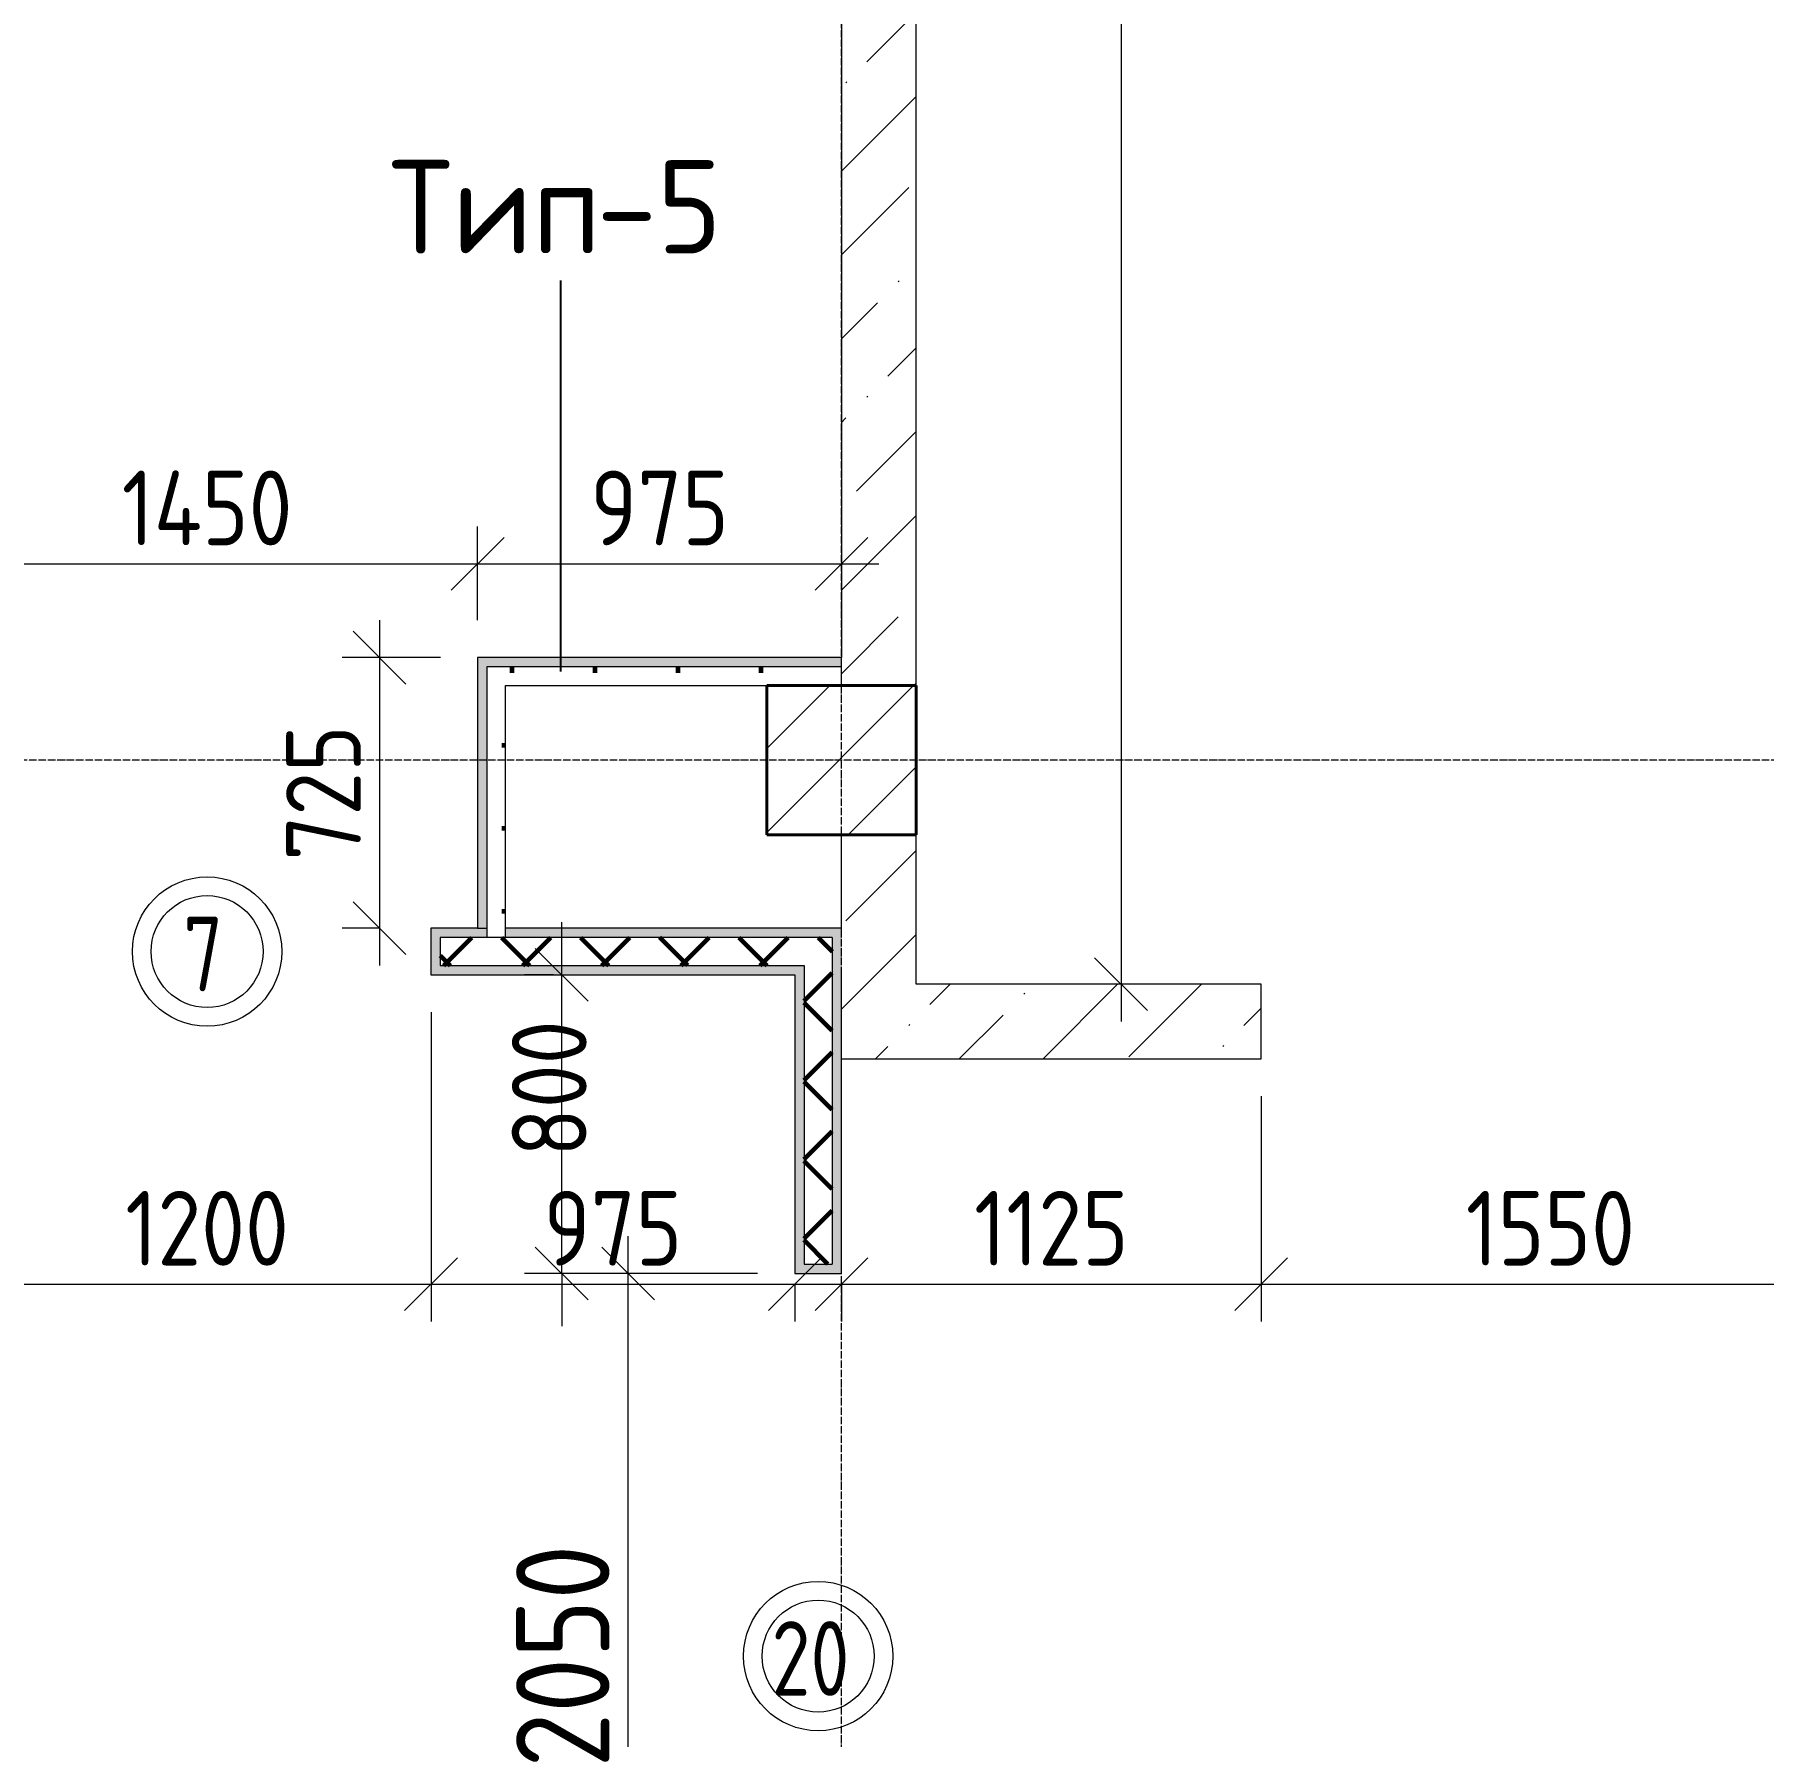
# Model space of a CAD drawing. Header units: millimetres. Extents: x -60946 to 138510, y -262288 to 24501.
# Drawn here: x 6647 to 11280, y -97159 to -92600 of the extents above; entities that cross this region are included whole.
import ezdxf

# ---------------------------------------------------------------- set-up
doc = ezdxf.new("R2010")
doc.units = ezdxf.units.MM
doc.linetypes.add('ADSK_Линия сетки', pattern=[25, 20, -2.5, 0, -2.5])
for name, color, linetype, lineweight in [('2)Тип-2', 3, 'Continuous', 60), ('2)Тип-5', 1, 'Continuous', 60), ('Марки дверей', 7, 'Continuous', 20), ('Несущие колонны', 7, 'Continuous', 18), ('Оси', 7, 'Continuous', 9), ('Размеры', 7, 'Continuous', 9), ('Стены внутренние', 7, 'Continuous', 18), ('Стены наружные', 7, 'Continuous', 18), ('Стены штриховка', 7, 'Continuous', 9)]:
    doc.layers.add(name, color=color, linetype=linetype, lineweight=lineweight)
doc.styles.add('GOST Common_2', font='', dxfattribs={"width": 0.9, "height": 250})
doc.styles.add('GOST Common_3', font='', dxfattribs={"width": 0.9, "height": 200})
doc.styles.add('GOST Common_4', font='', dxfattribs={"height": 250})
doc.styles.add('GOST Common_B', font='', dxfattribs={"width": 0.8, "height": 200})
doc.styles.get('GOST Common_2').set_extended_font_data('GOST Common')
doc.styles.get('GOST Common_3').set_extended_font_data('GOST Common')
doc.styles.get('GOST Common_4').set_extended_font_data('GOST Common')
doc.styles.get('GOST Common_B').set_extended_font_data('GOST Common', bold=True)
doc.dimstyles.new('ADSK_Основной_2_0', dxfattribs={"dimscale": 304.8, "dimtxt": 201.142999, "dimasz": 0.463911, "dimexe": 0.328084, "dimexo": 0.328084, "dimgap": 0.164042, "dimtad": 1, "dimdec": 3, "dimrnd": 0.001, "dimdsep": 46, "dimtxsty": 'GOST Common_3', "dimblk1": 'OBLIQUE', "dimblk2": 'OBLIQUE', "dimsah": 1, "dimcen": 0.09, "dimdle": 0.328084, "dimazin": 2, "dimtfac": 1, "dimtdec": 4, "dimtix": 1, "dimtmove": 0, "dimatfit": 3, "dimfxl": 1, "dimtvp": 1, "dimtolj": 1, "dimtzin": 0, "dimlwd": 20, "dimlwe": 20, "dimarcsym": 2})
doc.dimstyles.new('ADSK_Основной_2_0_2', dxfattribs={"dimscale": 304.8, "dimtxt": 201.142999, "dimasz": 0.463911, "dimexe": 0.328084, "dimexo": 0.328084, "dimgap": 0.164042, "dimtad": 1, "dimdec": 3, "dimrnd": 0.001, "dimdsep": 46, "dimtxsty": 'GOST Common_3', "dimblk1": 'OBLIQUE', "dimblk2": 'OBLIQUE', "dimsah": 1, "dimcen": 0.09, "dimdle": 0.328084, "dimazin": 2, "dimtfac": 1, "dimtdec": 4, "dimtix": 1, "dimtmove": 0, "dimatfit": 3, "dimfxl": 1, "dimtvp": 1, "dimtolj": 1, "dimtzin": 0, "dimlwd": 20, "dimlwe": 20, "dimarcsym": 2})
doc.dimstyles.new('ADSK_Основной_2_0_3', dxfattribs={"dimscale": 304.8, "dimtxt": 201.142999, "dimasz": 0.463911, "dimexe": 0.328084, "dimexo": 0.328084, "dimgap": 0.164042, "dimtad": 1, "dimdec": 3, "dimrnd": 0.001, "dimdsep": 46, "dimtxsty": 'GOST Common_2', "dimblk1": 'OBLIQUE', "dimblk2": 'OBLIQUE', "dimsah": 1, "dimcen": 0.09, "dimdle": 0.328084, "dimazin": 2, "dimtfac": 1, "dimtdec": 4, "dimtix": 1, "dimtmove": 0, "dimatfit": 3, "dimfxl": 1, "dimtvp": 1, "dimtolj": 1, "dimtzin": 0, "dimlwd": 20, "dimlwe": 20, "dimarcsym": 2})
pattern_1 = [(45, (9.36, -97949.04), (84.1895, 308.696), [396.875, -79.375, 3.353, -76.022])]
pattern_2 = [(45, (9.36, -97949.04), (-106.066, 106.066), []), (135, (9.36, -97949.04), (-106.066, -106.066), [])]
pattern_3 = [(0, (9.36, -97949.04), (111.125, 111.125), [55.562, -166.687]), (90, (37.14, -97976.82), (-111.125, 111.125), [55.562, -166.687])]

# ---------------------------------------------------------------- blocks, each defined once
blk = doc.blocks.new('ADSK_КолоннаЖБ_Прямоугольная - 400x400 мм-1807143-Кладочный план 2-го этаж')
at = {"layer": 'Несущие колонны', "lineweight": 40}
for p, q in [((-200, 200), (200, 200)), ((-200, -200), (-200, 200)), ((200, 200), (200, -200)), ((200, -200), (-200, -200))]:
    blk.add_line(p, q, dxfattribs=at)
blk = doc.blocks.new('_Oblique')
at = {"color": 0, "linetype": 'ByBlock', "lineweight": -2}
blk.add_line((-0.5, -0.5), (0.5, 0.5), dxfattribs=at)
blk = doc.blocks.new('*D4773')
at = {"layer": 'Defpoints', "color": 0, "transparency": 16777216}
for p in [(7834.4, -94018.1), (6384.4, -94269.1), (7834.4, -94269.1)]:
    blk.add_point(p, dxfattribs=at)
at = {"layer": 'Размеры', "color": 0, "lineweight": 20, "transparency": 16777216}
for p, q in [((6384.4, -94169.1), (6384.4, -93918.1)), ((7834.4, -94169.1), (7834.4, -93918.1)), ((6284.4, -94018.1), (7934.4, -94018.1))]:
    blk.add_line(p, q, dxfattribs=at)
at = {"layer": 'Размеры', "color": 0, "lineweight": 20, "transparency": 16777216, "xscale": 141.4, "yscale": 141.4, "zscale": 141.4, "rotation": 180}
blk.add_blockref('_Oblique', (6384.4, -94018.1), dxfattribs=at)
at = {"layer": 'Размеры', "color": 0, "lineweight": 20, "transparency": 16777216, "xscale": 141.4, "yscale": 141.4, "zscale": 141.4}
blk.add_blockref('_Oblique', (7834.4, -94018.1), dxfattribs=at)
at = {"layer": 'Размеры', "color": 0, "lineweight": 9, "transparency": 16777216, "insert": (7109.4, -93868.1), "char_height": 200, "width": 580.928, "attachment_point": 5, "style": 'GOST Common_3'}
blk.add_mtext('\\A1;1450', dxfattribs=at)
blk = doc.blocks.new('*D4774')
at = {"layer": 'Defpoints', "color": 0, "transparency": 16777216}
for p in [(8809.4, -93918.1), (8809.4, -94018.1), (7834.4, -94269.1)]:
    blk.add_point(p, dxfattribs=at)
at = {"layer": 'Размеры', "color": 0, "lineweight": 20, "transparency": 16777216}
for p, q in [((7834.4, -94169.1), (7834.4, -93918.1)), ((7734.4, -94018.1), (8909.4, -94018.1)), ((8809.4, -94018.1), (8809.4, -94118.1))]:
    blk.add_line(p, q, dxfattribs=at)
at = {"layer": 'Размеры', "color": 0, "lineweight": 20, "transparency": 16777216, "xscale": 141.4, "yscale": 141.4, "zscale": 141.4, "rotation": 180}
blk.add_blockref('_Oblique', (7834.4, -94018.1), dxfattribs=at)
at = {"layer": 'Размеры', "color": 0, "lineweight": 20, "transparency": 16777216, "xscale": 141.4, "yscale": 141.4, "zscale": 141.4}
blk.add_blockref('_Oblique', (8809.4, -94018.1), dxfattribs=at)
at = {"layer": 'Размеры', "color": 0, "lineweight": 9, "transparency": 16777216, "insert": (8321.9, -93868.1), "char_height": 200, "width": 454.106, "attachment_point": 5, "style": 'GOST Common_3'}
blk.add_mtext('\\A1;975', dxfattribs=at)
blk = doc.blocks.new('*D4782')
at = {"layer": 'Defpoints', "color": 0, "transparency": 16777216}
for p in [(6509.4, -95119.1), (7709.4, -95119.1), (7709.4, -95947.8)]:
    blk.add_point(p, dxfattribs=at)
at = {"layer": 'Размеры', "color": 0, "lineweight": 20, "transparency": 16777216}
for p, q in [((6509.4, -95219.1), (6509.4, -96047.8)), ((7709.4, -95219.1), (7709.4, -96047.8)), ((6409.4, -95947.8), (7809.4, -95947.8))]:
    blk.add_line(p, q, dxfattribs=at)
at = {"layer": 'Размеры', "color": 0, "lineweight": 20, "transparency": 16777216, "xscale": 141.4, "yscale": 141.4, "zscale": 141.4, "rotation": 180}
blk.add_blockref('_Oblique', (6509.4, -95947.8), dxfattribs=at)
at = {"layer": 'Размеры', "color": 0, "lineweight": 20, "transparency": 16777216, "xscale": 141.4, "yscale": 141.4, "zscale": 141.4}
blk.add_blockref('_Oblique', (7709.4, -95947.8), dxfattribs=at)
at = {"layer": 'Размеры', "color": 0, "lineweight": 9, "transparency": 16777216, "insert": (7109.4, -95797.8), "char_height": 200, "width": 560.473, "attachment_point": 5, "style": 'GOST Common_3'}
blk.add_mtext('\\A1;1200', dxfattribs=at)
blk = doc.blocks.new('*D4783')
at = {"layer": 'Defpoints', "color": 0, "transparency": 16777216}
for p in [(7709.4, -95119.1), (8684.4, -95847.8), (8684.4, -95947.8)]:
    blk.add_point(p, dxfattribs=at)
at = {"layer": 'Размеры', "color": 0, "lineweight": 20, "transparency": 16777216}
for p, q in [((7709.4, -95219.1), (7709.4, -96047.8)), ((7609.4, -95947.8), (8784.4, -95947.8)), ((8684.4, -95947.8), (8684.4, -96047.8))]:
    blk.add_line(p, q, dxfattribs=at)
at = {"layer": 'Размеры', "color": 0, "lineweight": 20, "transparency": 16777216, "xscale": 141.4, "yscale": 141.4, "zscale": 141.4, "rotation": 180}
blk.add_blockref('_Oblique', (7709.4, -95947.8), dxfattribs=at)
at = {"layer": 'Размеры', "color": 0, "lineweight": 20, "transparency": 16777216, "xscale": 141.4, "yscale": 141.4, "zscale": 141.4}
blk.add_blockref('_Oblique', (8684.4, -95947.8), dxfattribs=at)
at = {"layer": 'Размеры', "color": 0, "lineweight": 9, "transparency": 16777216, "insert": (8196.9, -95797.8), "char_height": 200, "width": 454.106, "attachment_point": 5, "style": 'GOST Common_3'}
blk.add_mtext('\\A1;975', dxfattribs=at)
blk = doc.blocks.new('*D4784')
at = {"layer": 'Defpoints', "color": 0, "transparency": 16777216}
for p in [(9934.4, -95344.1), (8809.4, -95847.8), (9934.4, -95947.8)]:
    blk.add_point(p, dxfattribs=at)
at = {"layer": 'Размеры', "color": 0, "lineweight": 20, "transparency": 16777216}
for p, q in [((9934.4, -95444.1), (9934.4, -96047.8)), ((8709.4, -95947.8), (10034.4, -95947.8)), ((8809.4, -95947.8), (8809.4, -96047.8))]:
    blk.add_line(p, q, dxfattribs=at)
at = {"layer": 'Размеры', "color": 0, "lineweight": 20, "transparency": 16777216, "xscale": 141.4, "yscale": 141.4, "zscale": 141.4, "rotation": 180}
blk.add_blockref('_Oblique', (8809.4, -95947.8), dxfattribs=at)
at = {"layer": 'Размеры', "color": 0, "lineweight": 20, "transparency": 16777216, "xscale": 141.4, "yscale": 141.4, "zscale": 141.4}
blk.add_blockref('_Oblique', (9934.4, -95947.8), dxfattribs=at)
at = {"layer": 'Размеры', "color": 0, "lineweight": 9, "transparency": 16777216, "insert": (9371.9, -95797.8), "char_height": 200, "width": 515.472, "attachment_point": 5, "style": 'GOST Common_3'}
blk.add_mtext('\\A1;1125', dxfattribs=at)
blk = doc.blocks.new('*D4785')
at = {"layer": 'Defpoints', "color": 0, "transparency": 16777216}
for p in [(9934.4, -95344.1), (11484.4, -95344.1), (11484.4, -95947.8)]:
    blk.add_point(p, dxfattribs=at)
at = {"layer": 'Размеры', "color": 0, "lineweight": 20, "transparency": 16777216}
for p, q in [((9934.4, -95444.1), (9934.4, -96047.8)), ((11484.4, -95444.1), (11484.4, -96047.8)), ((9834.4, -95947.8), (11584.4, -95947.8))]:
    blk.add_line(p, q, dxfattribs=at)
at = {"layer": 'Размеры', "color": 0, "lineweight": 20, "transparency": 16777216, "xscale": 141.4, "yscale": 141.4, "zscale": 141.4, "rotation": 180}
blk.add_blockref('_Oblique', (9934.4, -95947.8), dxfattribs=at)
at = {"layer": 'Размеры', "color": 0, "lineweight": 20, "transparency": 16777216, "xscale": 141.4, "yscale": 141.4, "zscale": 141.4}
blk.add_blockref('_Oblique', (11484.4, -95947.8), dxfattribs=at)
at = {"layer": 'Размеры', "color": 0, "lineweight": 9, "transparency": 16777216, "insert": (10709.4, -95797.8), "char_height": 200, "width": 560.473, "attachment_point": 5, "style": 'GOST Common_3'}
blk.add_mtext('\\A1;1550', dxfattribs=at)
blk = doc.blocks.new('*D4942')
at = {"layer": 'Defpoints', "color": 0, "transparency": 16777216}
for p in [(7834.4, -94269.1), (7571.2, -94994.1), (7671.2, -94994.1)]:
    blk.add_point(p, dxfattribs=at)
at = {"layer": 'Размеры', "color": 0, "lineweight": 20, "transparency": 16777216}
for p, q in [((7571.2, -94169.1), (7571.2, -95094.1)), ((7734.4, -94269.1), (7471.2, -94269.1)), ((7571.2, -94994.1), (7471.2, -94994.1))]:
    blk.add_line(p, q, dxfattribs=at)
at = {"layer": 'Размеры', "color": 0, "lineweight": 20, "transparency": 16777216, "xscale": 141.4, "yscale": 141.4, "zscale": 141.4}
for p, rotation in [((7571.2, -94269.1), 90), ((7571.2, -94994.1), 270)]:
    blk.add_blockref('_Oblique', p, dxfattribs=dict(at, rotation=rotation))
at = {"layer": 'Размеры', "color": 0, "lineweight": 9, "transparency": 16777216, "insert": (7421.2, -94631.6), "char_height": 200, "width": 454.106, "attachment_point": 5, "rotation": 90, "style": 'GOST Common_3'}
blk.add_mtext('\\A1;725', dxfattribs=at)
blk = doc.blocks.new('*D4943')
at = {"layer": 'Defpoints', "color": 0, "transparency": 16777216}
for p in [(9658.6, -86944.1), (9558.6, -95144.1), (9658.6, -95144.1)]:
    blk.add_point(p, dxfattribs=at)
at = {"layer": 'Размеры', "color": 0, "lineweight": 20, "transparency": 16777216}
for p, q in [((9558.6, -86844.1), (9558.6, -95244.1)), ((9558.6, -86944.1), (9458.6, -86944.1)), ((9558.6, -95144.1), (9458.6, -95144.1))]:
    blk.add_line(p, q, dxfattribs=at)
at = {"layer": 'Размеры', "color": 0, "lineweight": 20, "transparency": 16777216, "xscale": 141.4, "yscale": 141.4, "zscale": 141.4}
for p, rotation in [((9558.6, -86944.1), 90), ((9558.6, -95144.1), 270)]:
    blk.add_blockref('_Oblique', p, dxfattribs=dict(at, rotation=rotation))
at = {"layer": 'Размеры', "color": 0, "lineweight": 9, "transparency": 16777216, "insert": (9408.6, -91044.1), "char_height": 200, "width": 605.475, "attachment_point": 5, "rotation": 90, "style": 'GOST Common_3'}
blk.add_mtext('\\A1;8200', dxfattribs=at)
blk = doc.blocks.new('М_двери1 - Марка экземпляра 2-3719212-Кладочный план 2-го этаж')
at = {"layer": 'Марки дверей'}
for radius in [2, 1.5]:
    blk.add_circle((0, 0), radius, dxfattribs=at)
blk = doc.blocks.new('*D5068')
at = {"layer": 'Defpoints', "color": 0, "transparency": 16777216}
for p in [(8237.6, -95919.1), (8684.4, -95919.1), (8684.4, -97969.1)]:
    blk.add_point(p, dxfattribs=at)
at = {"layer": 'Размеры', "color": 0, "lineweight": 20, "transparency": 16777216}
for p, q in [((8237.6, -98069.1), (8237.6, -95819.1)), ((8584.4, -95919.1), (8137.6, -95919.1)), ((8584.4, -97969.1), (8137.6, -97969.1))]:
    blk.add_line(p, q, dxfattribs=at)
at = {"layer": 'Размеры', "color": 0, "lineweight": 20, "transparency": 16777216, "xscale": 141.4, "yscale": 141.4, "zscale": 141.4}
for p, rotation in [((8237.6, -95919.1), 90), ((8237.6, -97969.1), 270)]:
    blk.add_blockref('_Oblique', p, dxfattribs=dict(at, rotation=rotation))
at = {"layer": 'Размеры', "color": 0, "lineweight": 9, "transparency": 16777216, "insert": (8062.6, -96944.1), "char_height": 250, "width": 605.475, "attachment_point": 5, "rotation": 90, "style": 'GOST Common_2'}
blk.add_mtext('\\A1;2050', dxfattribs=at)
blk = doc.blocks.new('*D5069')
at = {"layer": 'Defpoints', "color": 0, "transparency": 16777216}
for p in [(8059.6, -95119.1), (8137.6, -95119.1), (8684.4, -95919.1)]:
    blk.add_point(p, dxfattribs=at)
at = {"layer": 'Размеры', "color": 0, "lineweight": 20, "transparency": 16777216}
for p, q in [((8059.6, -95119.1), (8059.6, -94977.7)), ((8037.6, -95119.1), (7959.6, -95119.1)), ((8059.6, -95919.1), (8059.6, -95119.1)), ((8584.4, -95919.1), (7959.6, -95919.1)), ((8059.6, -95919.1), (8059.6, -96060.5))]:
    blk.add_line(p, q, dxfattribs=at)
at = {"layer": 'Размеры', "color": 0, "lineweight": 20, "transparency": 16777216, "xscale": 141.4, "yscale": 141.4, "zscale": 141.4}
for p, rotation in [((8059.6, -95119.1), 270), ((8059.6, -95919.1), 90)]:
    blk.add_blockref('_Oblique', p, dxfattribs=dict(at, rotation=rotation))
at = {"layer": 'Размеры', "color": 0, "lineweight": 9, "transparency": 16777216, "insert": (7926.3, -95605.8), "char_height": 200, "width": 454.106, "attachment_point": 1, "rotation": 90, "line_spacing_factor": 1.022761, "style": 'GOST Common_3'}
blk.add_mtext('\\A1;800', dxfattribs=at)

msp = doc.modelspace()

# ---------------------------------------------------------------- hatches: boundary and pattern name
at = {"layer": '2)Тип-2'}
h = msp.add_hatch(dxfattribs=at)
h.set_pattern_fill('FP_4', color=256, style=0, pattern_type=2)
h.set_pattern_definition(pattern_2)
h.paths.add_polyline_path([(8709.3615, -95094.0666), (8784.3615, -95094.0666), (8784.3615, -95019.0666), (7734.3615, -95019.0666), (7734.3615, -95094.0666), (8549.0429, -95094.0666)])
h.paths.add_polyline_path([(-3033.4074, -95094.0666), (-1765.6385, -95094.0666), (-1765.6385, -95019.0666), (-3740.6385, -95019.0666), (-3740.6385, -95094.0666)])
h.paths.add_polyline_path([(-515.6385, -95094.0666), (484.3615, -95094.0666), (484.3615, -95019.0666), (-515.6385, -95019.0666)])
h.paths.add_polyline_path([(1734.3615, -95094.0666), (4134.3615, -95094.0666), (4134.3615, -95019.0666), (1734.3615, -95019.0666)])
h.paths.add_polyline_path([(6484.3615, -95094.0666), (6484.3615, -95019.0666), (5384.3615, -95019.0666), (5384.3615, -95094.0666), (5653.4303, -95094.0666)])
h = msp.add_hatch(color=256, dxfattribs=at)
h.paths.add_polyline_path([(7734.3615, -95119.0666), (7734.3615, -95019.0666), (7859.3615, -95019.0666), (7859.3615, -94994.0666), (7709.3615, -94994.0666), (7709.3615, -95119.0666)])
h.paths.add_polyline_path([(6484.3615, -95119.0666), (6509.3615, -95119.0666), (6509.3615, -94994.0666), (6359.3615, -94994.0666), (6359.3615, -95019.0666), (6484.3615, -95019.0666), (6484.3615, -95094.0666)])
h.paths.add_polyline_path([(5359.3615, -95119.0666), (5384.3615, -95119.0666), (5384.3615, -95019.0666), (5509.3615, -95019.0666), (5509.3615, -94994.0666), (5359.3615, -94994.0666)])
h.paths.add_polyline_path([(4159.3615, -95119.0666), (4159.3615, -94994.0666), (4009.3615, -94994.0666), (4009.3615, -95019.0666), (4134.3615, -95019.0666), (4134.3615, -95119.0666)])
h.paths.add_polyline_path([(-515.6385, -95119.0666), (-515.6385, -95019.0666), (309.3615, -95019.0666), (309.3615, -94994.0666), (-540.6385, -94994.0666), (-540.6385, -95119.0666)])
h.paths.add_polyline_path([(1734.3615, -95119.0666), (1734.3615, -95019.0666), (1869.3615, -95019.0666), (1869.3615, -94994.0666), (1709.3615, -94994.0666), (1709.3615, -95119.0666)])
h.paths.add_polyline_path([(484.3615, -95119.0666), (509.3615, -95119.0666), (509.3615, -94994.0666), (359.3615, -94994.0666), (359.3615, -95019.0666), (484.3615, -95019.0666), (484.3615, -95094.0666)])
h.paths.add_polyline_path([(-1740.6385, -95119.0666), (-1740.6385, -94994.0666), (-1890.6385, -94994.0666), (-1890.6385, -95019.0666), (-1765.6385, -95019.0666), (-1765.6385, -95119.0666)])
h.paths.add_polyline_path([(8809.3615, -95019.0666), (8809.3615, -94994.0666), (7909.3615, -94994.0666), (7909.3615, -95019.0666), (8784.3615, -95019.0666)])
h.paths.add_polyline_path([(5559.3615, -95019.0666), (6309.3615, -95019.0666), (6309.3615, -94994.0666), (5559.3615, -94994.0666)])
h.paths.add_polyline_path([(-1940.6385, -95019.0666), (-1940.6385, -94994.0666), (-3665.6385, -94994.0666), (-3665.6385, -95019.0666), (-2309.5043, -95019.0666)])
h.paths.add_polyline_path([(2757.8177, -95019.0666), (3959.3615, -95019.0666), (3959.3615, -94994.0666), (1919.3615, -94994.0666), (1919.3615, -95019.0666)])
h = msp.add_hatch(color=256, dxfattribs=at)
h.paths.add_polyline_path([(8809.3615, -98369.0666), (8809.3615, -97994.0666), (8784.3615, -97994.0666), (8784.3615, -98369.0666)])
h.paths.add_polyline_path([(8809.3615, -95894.0666), (8809.3615, -95019.0666), (8784.3615, -95019.0666), (8784.3615, -95894.0666)])
h = msp.add_hatch(color=256, dxfattribs=at)
h.paths.add_polyline_path([(8709.3615, -95119.0666), (8709.3615, -95094.0666), (7734.3615, -95094.0666), (7734.3615, -95119.0666), (8684.3615, -95119.0666)])
h.paths.add_polyline_path([(5384.3615, -95119.0666), (6484.3615, -95119.0666), (6484.3615, -95094.0666), (5384.3615, -95094.0666)])
h.paths.add_polyline_path([(4134.3615, -95119.0666), (4134.3615, -95094.0666), (1734.3615, -95094.0666), (1734.3615, -95119.0666), (2757.8177, -95119.0666)])
h.paths.add_polyline_path([(-3033.4074, -95119.0666), (-1765.6385, -95119.0666), (-1765.6385, -95094.0666), (-3765.6385, -95094.0666), (-3765.6385, -95119.0666), (-3757.3106, -95119.0666)])
h.paths.add_polyline_path([(-515.6385, -95119.0666), (484.3615, -95119.0666), (484.3615, -95094.0666), (-515.6385, -95094.0666)])
h = msp.add_hatch(color=256, dxfattribs=at)
h.paths.add_polyline_path([(8709.3615, -98369.0666), (8709.3615, -97994.0666), (8809.3615, -97994.0666), (8809.3615, -97969.0666), (8684.3615, -97969.0666), (8684.3615, -98369.0666)])
h.paths.add_polyline_path([(8809.3615, -95919.0666), (8809.3615, -95894.0666), (8709.3615, -95894.0666), (8709.3615, -95119.0666), (8684.3615, -95119.0666), (8684.3615, -95919.0666)])
h = msp.add_hatch(dxfattribs=at)
h.set_pattern_fill('FP_4', color=256, style=0, pattern_type=2)
h.set_pattern_definition(pattern_2)
h.paths.add_polyline_path([(8709.3615, -98394.0666), (8784.3615, -98394.0666), (8784.3615, -97994.0666), (8709.3615, -97994.0666), (8709.3615, -98369.0666)])
h.paths.add_polyline_path([(8784.3615, -95894.0666), (8784.3615, -95094.0666), (8709.3615, -95094.0666), (8709.3615, -95894.0666)])
at = {"layer": '2)Тип-5', "true_color": 0xd50000}
for points in [[(7859.3615, -94994.0666), (7859.3615, -94269.0666), (7834.3615, -94269.0666), (7834.3615, -94994.0666)], [(7909.3615, -94294.0666), (8809.3615, -94294.0666), (8809.3615, -94269.0666), (7859.3615, -94269.0666), (7859.3615, -94294.0666)]]:
    msp.add_hatch(color=12, dxfattribs=at).paths.add_polyline_path(points)
h = msp.add_hatch(dxfattribs=at)
h.set_pattern_fill('FP_7', color=12, style=0, pattern_type=2)
h.set_pattern_definition(pattern_3)
h.paths.add_polyline_path([(7859.3615, -95019.0666), (7909.3615, -95019.0666), (7909.3615, -94294.0666), (7859.3615, -94294.0666), (7859.3615, -94994.0666)])
h = msp.add_hatch(dxfattribs=at)
h.set_pattern_fill('FP_7', color=12, style=0, pattern_type=2)
h.set_pattern_definition(pattern_3)
h.paths.add_polyline_path([(7909.3615, -94344.0666), (8809.3615, -94344.0666), (8809.3615, -94294.0666), (7909.3615, -94294.0666)])
at = {"layer": 'Несущие колонны', "lineweight": 9}
h = msp.add_hatch(dxfattribs=at)
h.set_pattern_fill('FP_1', color=256, style=0, pattern_type=2)
h.set_pattern_definition([(45, (9.36, -97949.04), (-224.506, 224.506), []), (45, (233.87, -97949.04), (-224.506, 224.506), [396.875, -79.375, 3.353, -76.022])])
h.paths.add_polyline_path([(8809.3615, -94744.0666), (9009.3615, -94744.0666), (9009.3615, -94344.0666), (8609.3615, -94344.0666), (8609.3615, -94744.0666)])
at = {"layer": 'Стены наружные', "lineweight": 9}
h = msp.add_hatch(dxfattribs=at)
h.set_pattern_fill('FP_2', color=256, style=0, pattern_type=2)
h.set_pattern_definition(pattern_1)
h.paths.add_polyline_path([(9009.3615, -95344.0666), (9009.3615, -94744.0666), (8809.3615, -94744.0666), (8809.3615, -95344.0666)])
h.paths.add_polyline_path([(9009.3615, -94344.0666), (9009.3615, -88744.0666), (8809.3615, -88744.0666), (8809.3615, -94344.0666)])
h.paths.add_polyline_path([(8809.3615, -88344.0666), (9009.3615, -88344.0666), (9009.3615, -86944.0666), (8809.3615, -86944.0666), (8809.3615, -88294.0666)])
h = msp.add_hatch(dxfattribs=at)
h.set_pattern_fill('FP_2', color=256, style=0, pattern_type=2)
h.set_pattern_definition(pattern_1)
h.paths.add_polyline_path([(11484.3615, -95344.0666), (12609.3615, -95344.0666), (12609.3615, -95144.0666), (11484.3615, -95144.0666)])
h.paths.add_polyline_path([(9934.3615, -95344.0666), (9934.3615, -95144.0666), (9009.3615, -95144.0666), (9009.3615, -95344.0666)])

# ---------------------------------------------------------------- linework, layer by layer
at = {"layer": '2)Тип-5', "lineweight": 25}
msp.add_line((8057.2717, -94306.5666), (8057.2717, -93258.782), dxfattribs=at)
at = {"layer": 'Несущие колонны', "lineweight": 9}
for p, q in [((8809.3615, -94344.0666), (8609.3615, -94344.0666)), ((8609.3615, -94344.0666), (8609.3615, -94744.0666)), ((9009.3615, -94344.0666), (8809.3615, -94344.0666)), ((9009.3615, -94744.0666), (9009.3615, -94344.0666)), ((8609.3615, -94744.0666), (8809.3615, -94744.0666)), ((8809.3615, -94744.0666), (9009.3615, -94744.0666))]:
    msp.add_line(p, q, dxfattribs=at)
at = {"layer": 'Оси', "linetype": 'ADSK_Линия сетки', "lineweight": 5}
for p, q in [((8809.3615, -108922.9178), (8809.3615, -87921.5904)), ((62525.08, -94544.0666), (-25230.7352, -94544.0666))]:
    msp.add_line(p, q, dxfattribs=at)
at = {"layer": 'Стены внутренние', "lineweight": 5}
for p, q in [((7834.3615, -94269.0666), (7834.3615, -94994.0666)), ((8809.3615, -94269.0666), (7834.3615, -94269.0666)), ((7909.3615, -94994.0666), (7909.3615, -94344.0666)), ((7909.3615, -94344.0666), (8809.3615, -94344.0666)), ((7834.3615, -94994.0666), (7709.3615, -94994.0666)), ((7709.3615, -94994.0666), (7709.3615, -95119.0666)), ((8809.3615, -94994.0666), (7909.3615, -94994.0666)), ((7709.3615, -95119.0666), (8684.3615, -95119.0666)), ((8684.3615, -95119.0666), (8684.3615, -95919.0666)), ((8809.3615, -95919.0666), (8809.3615, -95119.0666)), ((8684.3615, -95919.0666), (8809.3615, -95919.0666))]:
    msp.add_line(p, q, dxfattribs=at)
at = {"layer": 'Стены наружные', "lineweight": 9}
for p, q in [((8809.3615, -88744.0666), (8809.3615, -94269.0666)), ((9009.3615, -94344.0666), (9009.3615, -88744.0666)), ((8809.3615, -94344.0666), (9009.3615, -94344.0666)), ((8809.3615, -94994.0666), (8809.3615, -94744.0666)), ((9009.3615, -94744.0666), (8809.3615, -94744.0666)), ((9009.3615, -95144.0666), (9009.3615, -94744.0666)), ((9934.3615, -95144.0666), (9009.3615, -95144.0666)), ((9934.3615, -95344.0666), (9934.3615, -95144.0666)), ((8809.3615, -95344.0666), (9934.3615, -95344.0666))]:
    msp.add_line(p, q, dxfattribs=at)
at = {"layer": 'Стены штриховка', "lineweight": 9}
for p, q in [((8809.3615, -94344.0666), (8809.3615, -94269.0666)), ((7859.3615, -94294.0666), (7859.3615, -95019.0666)), ((8809.3615, -94294.0666), (7859.3615, -94294.0666)), ((7734.3615, -95019.0666), (7734.3615, -95094.0666)), ((8784.3615, -95019.0666), (7734.3615, -95019.0666)), ((7834.3615, -94994.0666), (7859.3615, -94994.0666)), ((7909.3615, -95019.0666), (7909.3615, -94994.0666)), ((8784.3615, -95019.0666), (8784.3615, -95894.0666)), ((8809.3615, -95019.0666), (8809.3615, -94994.0666)), ((7734.3615, -95094.0666), (8709.3615, -95094.0666)), ((8709.3615, -95094.0666), (8709.3615, -95894.0666)), ((8709.3615, -95894.0666), (8784.3615, -95894.0666))]:
    msp.add_line(p, q, dxfattribs=at)

# ---------------------------------------------------------------- block references
at = {"layer": 'Марки дверей', "xscale": 99.99999999999993, "yscale": 99.99999999999993, "zscale": 99.99999999999993}
for p in [(7109.3615, -95056.5666), (8746.8615, -96944.0666)]:
    msp.add_blockref('М_двери1 - Марка экземпляра 2-3719212-Кладочный план 2-го этаж', p, dxfattribs=at)
at = {"layer": 'Несущие колонны', "lineweight": 40, "rotation": 89.9999999999999}
msp.add_blockref('ADSK_КолоннаЖБ_Прямоугольная - 400x400 мм-1807143-Кладочный план 2-го этаж', (8809.3615, -94544.0666), dxfattribs=at)

# ---------------------------------------------------------------- texts
at = {"layer": '2)Тип-5', "color": 116, "lineweight": 9, "true_color": 0x008040, "char_height": 250, "attachment_point": 1, "style": 'GOST Common_4'}
for s, insert, width in [('Тип', (7597.2717, -92936.3549), 673.4175), ('-5', (8152.8967, -92936.3549), 432.91125)]:
    msp.add_mtext(s, dxfattribs=dict(at, insert=insert, width=width))
at = {"layer": 'Марки дверей', "lineweight": 5, "char_height": 200, "attachment_point": 1, "style": 'GOST Common_B'}
for s, insert, width in [('\\fGOST Common|b1|i0|c204|p34|;\\W.8;7', (7045.3041, -94962.9076), 147.5105), ('20', (8622.0041, -96850.4076), 295.021)]:
    msp.add_mtext(s, dxfattribs=dict(at, insert=insert, width=width))

# ---------------------------------------------------------------- dimensions: what is measured, and where the dimension line sits
at = {"layer": 'Размеры', "lineweight": 9}
for base, p1, p2, dimstyle, override, picture, middle in [((9558.6477, -95144.0666), (9658.6326, -86944.0666), (9658.6326, -95144.0666), 'ADSK_Основной_2_0_2', {"dimpost": '<>', "dimfxl": 8200}, '*D4943', (9408.6477, -91044.0666)), ((7571.1887, -94994.0666), (7834.3615, -94269.0666), (7671.1736, -94994.0666), 'ADSK_Основной_2_0_2', {"dimpost": '<>', "dimfxl": 743.138803}, '*D4942', (7421.1887, -94631.5666)), ((8237.6336, -95919.0666), (8684.3615, -97969.0666), (8684.3615, -95919.0666), 'ADSK_Основной_2_0_3', {"dimpost": '<>', "dimfxl": 2050}, '*D5068', (8062.6336, -96944.0666))]:
    dim = msp.add_linear_dim(base=base, p1=p1, p2=p2, angle=90, dimstyle=dimstyle, override=override, dxfattribs=at)
    dim.commit()
    dim.dimension.update_dxf_attribs({"geometry": picture, "text_midpoint": middle})
for base, p1, p2, override, picture, middle in [((7834.3615, -94018.0641), (6384.3615, -94269.0666), (7834.3615, -94269.0666), {"dimpost": '<>', "dimfxl": 1450}, '*D4773', (7109.3615, -93868.0641)), ((8809.3615, -94018.0641), (7834.3615, -94269.0666), (8809.3615, -93918.0792), {"dimpost": '<>', "dimfxl": 1036.251495}, '*D4774', (8321.8615, -93868.0641)), ((7709.3615, -95947.7511), (6509.3615, -95119.0666), (7709.3615, -95119.0666), {"dimpost": '<>', "dimfxl": 1200}, '*D4782', (7109.3615, -95797.7511)), ((8684.3615, -95947.7511), (7709.3615, -95119.0666), (8684.3615, -95847.7662), {"dimpost": '<>', "dimfxl": 1217.22148}, '*D4783', (8196.8615, -95797.7511)), ((9934.3615, -95947.7511), (8809.3615, -95847.7662), (9934.3615, -95344.0666), {"dimpost": '<>', "dimfxl": 1232.614418}, '*D4784', (9371.8615, -95797.7511)), ((11484.3615, -95947.7511), (9934.3615, -95344.0666), (11484.3615, -95344.0666), {"dimpost": '<>', "dimfxl": 1550}, '*D4785', (10709.3615, -95797.7511))]:
    dim = msp.add_linear_dim(base=base, p1=p1, p2=p2, dimstyle='ADSK_Основной_2_0_2', override=override, dxfattribs=at)
    dim.commit()
    dim.dimension.update_dxf_attribs({"geometry": picture, "text_midpoint": middle})
dim = msp.add_linear_dim(base=(8059.6012, -95119.0666), p1=(8684.3615, -95919.0666), p2=(8137.6487, -95119.0666), angle=90, dimstyle='ADSK_Основной_2_0', override={"dimpost": '<>', "dimfxl": 968.965904}, dxfattribs=at)
dim.commit()
dim.dimension.update_dxf_attribs({"geometry": '*D5069', "text_midpoint": (8059.6012, -95378.7629), "dimtype": 160, "text_rotation": 90})

doc.saveas('drawing.dxf')
